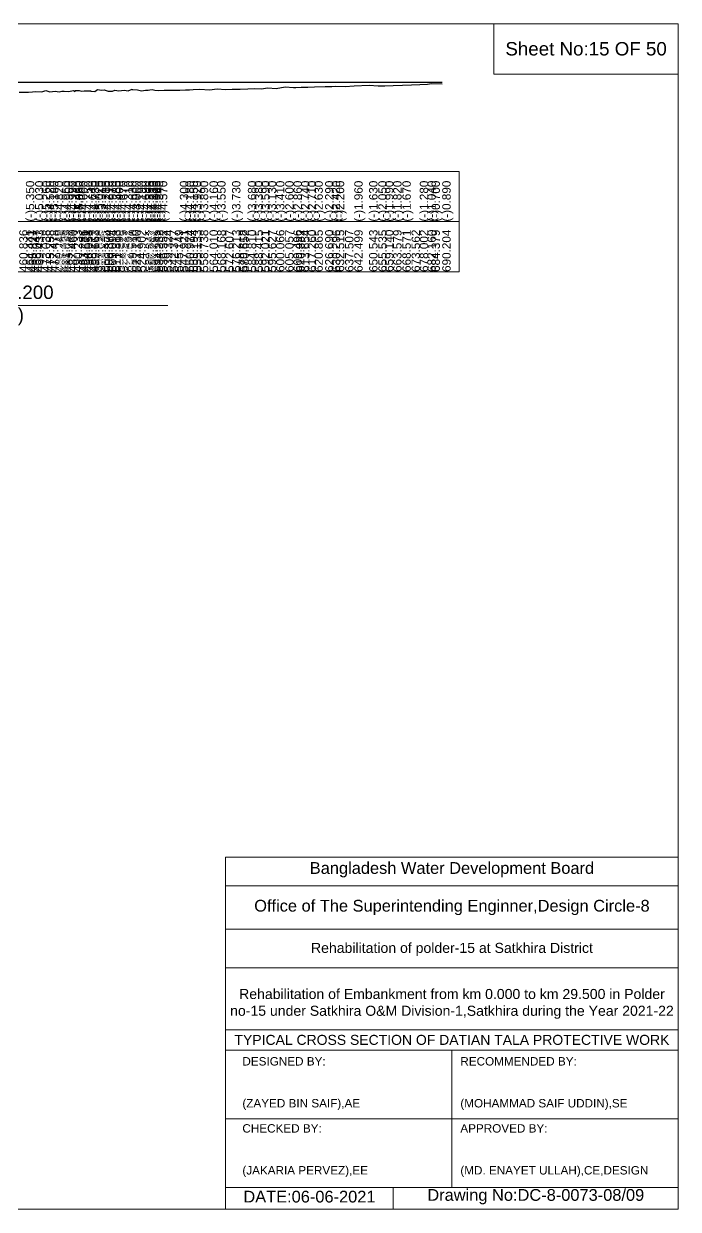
# Model space of a CAD drawing. Header units: inches. Extents: x 89000 to 845000, y -7071 to 31.
# Drawn here: x 316096 to 320000, y -7071 to 0 of the extents above; entities that cross this region are included whole.
import ezdxf

# ---------------------------------------------------------------- set-up
doc = ezdxf.new("R2010")
doc.units = ezdxf.units.IN
doc.header["$LTSCALE"] = 7
doc.header["$MEASUREMENT"] = 0
for name, color, linetype, lineweight in [('Cross section Data Border', 7, 'Continuous', 9), ('Cross Section Labels', 7, 'Continuous', 9), ('Existing_Bed_Level for Xsection', 7, 'Continuous', 25), ('Long Section Labels', 7, 'Continuous', 9)]:
    doc.layers.add(name, color=color, linetype=linetype, lineweight=lineweight)
doc.styles.get("Standard").update_dxf_attribs({"font": 'arial.ttf'})

msp = doc.modelspace()

# ---------------------------------------------------------------- linework, layer by layer
at = {"layer": 'Cross section Data Border'}
msp.add_lwpolyline([(310100, -880.51), (318692.24474, -880.51), (318692.24474, -1480.51), (310100, -1480.51)], close=True, dxfattribs=at)
msp.add_lwpolyline([(310100, -1180.51), (318692.24474, -1180.51)], dxfattribs=at)
at = {"layer": 'Cross Section Labels'}
for points in [[(310000, 0), (320000, 0), (320000, -7071), (310000, -7071)], [(318900, 0), (320000, 0), (320000, -300), (318900, -300)]]:
    msp.add_lwpolyline(points, close=True, dxfattribs=at)
for points in [[(312636.12237, -1680.51), (314796.12237, -1680.51), (316956.12237, -1680.51)], [(317300, -7071), (317300, -4971), (320000, -4971)], [(317300, -5141), (320000, -5141)], [(317300, -5401), (320000, -5401)], [(317300, -5631), (320000, -5631)], [(317300, -6001), (320000, -6001)], [(317300, -6121), (320000, -6121)], [(318650, -6121), (318650, -6941)], [(317300, -6531), (320000, -6531)], [(317300, -6941), (320000, -6941)], [(318300, -6941), (318300, -7071)]]:
    msp.add_lwpolyline(points, dxfattribs=at)
at = {"layer": 'Existing_Bed_Level for Xsection'}
for points in [[(311000, -348.51), (318592.24474, -348.51)], [(316069.19366, -408.02), (316108.85448, -407.36), (316124.09884, -408.79), (316148.5153, -406.81), (316163.75973, -403.84), (316203.42063, -406.37), (316227.83695, -398.23), (316252.25495, -405.49), (316282.74244, -401.53), (316307.15861, -405.49), (316322.40334, -403.07), (316337.64987, -402.41), (316362.06425, -403.4), (316392.5592, -397.57), (316401.72517, -404.17), (316401.72517, -398.56), (316426.14114, -399.11), (316441.38608, -403.07), (316456.63278, -400.76), (316481.04699, -399.55), (316496.29375, -400.54), (316496.29375, -403.07), (316520.70791, -403.73), (316535.95472, -391.52), (316560.36883, -395.59), (316575.61569, -394.82), (316600.02975, -403.18), (316624.44541, -402.19), (316639.69068, -396.91), (316664.10627, -399.88), (316694.59862, -395.92), (316719.01253, -399.44), (316743.428, -390.86), (316743.428, -393.17), (316773.92058, -394.6), (316798.33439, -399.44), (316798.33439, -400.1), (316822.74975, -396.8), (316837.99533, -396.14), (316847.16662, -394.93), (316862.41062, -392.51), (316877.65626, -396.25), (316902.0715, -398.78), (316932.56451, -396.8), (316966.14906, -395.92), (316996.63908, -396.91), (317027.13546, -395.81), (317060.71504, -394.49), (317085.13152, -394.16), (317106.4575, -391.63), (317146.11853, -391.3), (317204.11402, -394.27), (317249.85242, -387.56), (317298.68042, -392.51), (317338.34132, -389.54), (317378.00222, -389.54), (317387.17484, -390.86), (317432.90952, -388.99), (317472.57048, -385.69), (317512.23144, -388), (317551.8924, -382.94), (317600.72252, -386.02), (317655.62861, -377.11), (317704.4612, -379.97), (317719.70511, -379.97), (317750.19722, -378.65), (317789.85818, -378.32), (317829.51915, -377.44), (317893.59416, -373.7), (317933.25509, -375.13), (317957.67037, -372.71), (318012.57695, -375.13), (318067.48499, -370.07), (318155.97481, -366.44), (318210.88164, -371.06), (318250.54258, -370.4), (318299.37363, -368.53), (318354.2793, -366.88), (318409.18636, -364.9), (318458.01705, -362.59), (318503.75577, -359.95), (318528.16921, -356.21), (318592.24474, -358.3)]]:
    msp.add_lwpolyline(points, dxfattribs=at)

# ---------------------------------------------------------------- texts
at = {"layer": 'Cross Section Labels', "attachment_point": 5}
for s, insert, char_height in [('Sheet No:15 OF 50', (319450, -150), 80), ('TYPICAL SECTION OF KATAKHALI KHAL AT KM 102.200^J( APPLICABLE FROM KM 102.120 TO KM 102.200)', (314796.12237, -1680.51), 80), ('Bangladesh Water Development Board', (318650, -5046), 70), ('Office of The Superintending Enginner,Design Circle-8', (318650, -5271), 70)]:
    msp.add_mtext(s, dxfattribs=dict(at, insert=insert, char_height=char_height))
at = {"layer": 'Cross Section Labels'}
for s, insert, char_height, width, attachment_point in [('Rehabilitation of polder-15 at Satkhira District', (318650, -5521), 60, 2800, 5), ('Rehabilitation of Embankment from km 0.000 to km 29.500 in Polder no-15 under Satkhira O&M Division-1,Satkhira during the Year 2021-22', (318650, -5846), 60, 2700, 5), ('TYPICAL CROSS SECTION OF DATIAN TALA PROTECTIVE WORK', (318650, -6061), 59.5765532, 2800, 5), ('DESIGNED BY:^J^J^J(ZAYED BIN SAIF),AE', (317400, -6321), 50, 1400, 4), ('RECOMMENDED BY:^J^J^J(MOHAMMAD SAIF UDDIN),SE', (318700, -6321), 50, 1400, 4), ('CHECKED BY:^J^J^J(JAKARIA PERVEZ),EE', (317400, -6721), 50, 1400, 4), ('APPROVED BY:^J^J^J(MD. ENAYET ULLAH),CE,DESIGN', (318700, -6721), 50, 1400, 4), ('DATE:06-06-2021', (317800, -6996), 70, 1400, 5), ('Drawing No:DC-8-0073-08/09', (319150, -6996), 70, 2200, 5)]:
    msp.add_mtext(s, dxfattribs=dict(at, insert=insert, char_height=char_height, width=width, attachment_point=attachment_point))
at = {"layer": 'Long Section Labels', "char_height": 50, "attachment_point": 1, "rotation": 90}
for s, insert in [('(-)5.350', (316108.85448, -1180.51)), ('(-)5.030', (316163.75973, -1180.51)), ('(-)5.260', (316203.42063, -1180.51)), ('(-)4.520', (316227.83695, -1180.51)), ('(-)5.180', (316252.25495, -1180.51)), ('(-)5.180', (316252.25495, -1180.51)), ('(-)4.820', (316282.74244, -1180.51)), ('(-)4.960', (316322.40334, -1180.51)), ('(-)4.960', (316322.40334, -1180.51)), ('(-)4.960', (316322.40334, -1180.51)), ('(-)4.900', (316337.64987, -1180.51)), ('(-)4.990', (316362.06425, -1180.51)), ('(-)4.460', (316392.5592, -1180.51)), ('(-)5.060', (316401.72517, -1180.51)), ('(-)4.550', (316401.72517, -1180.51)), ('(-)4.600', (316426.14114, -1180.51)), ('(-)4.750', (316456.63278, -1180.51)), ('(-)4.640', (316481.04699, -1180.51)), ('(-)4.730', (316496.29375, -1180.51)), ('(-)5.020', (316520.70791, -1180.51)), ('(-)3.910', (316535.95472, -1180.51)), ('(-)4.280', (316560.36883, -1180.51)), ('(-)4.210', (316575.61569, -1180.51)), ('(-)4.970', (316600.02975, -1180.51)), ('(-)4.880', (316624.44541, -1180.51)), ('(-)4.400', (316639.69068, -1180.51)), ('(-)4.400', (316639.69068, -1180.51)), ('(-)4.670', (316664.10627, -1180.51)), ('(-)4.310', (316694.59862, -1180.51)), ('(-)4.310', (316694.59862, -1180.51)), ('(-)4.630', (316719.01253, -1180.51)), ('(-)4.630', (316719.01253, -1180.51)), ('(-)3.850', (316743.428, -1180.51)), ('(-)4.060', (316743.428, -1180.51)), ('(-)3.850', (316743.428, -1180.51)), ('(-)4.190', (316773.92058, -1180.51)), ('(-)4.690', (316798.33439, -1180.51)), ('(-)4.390', (316822.74975, -1180.51)), ('(-)4.390', (316822.74975, -1180.51)), ('(-)4.330', (316837.99533, -1180.51)), ('(-)4.220', (316847.16662, -1180.51)), ('(-)4.000', (316862.41062, -1180.51)), ('(-)4.000', (316862.41062, -1180.51)), ('(-)4.340', (316877.65626, -1180.51)), ('(-)4.570', (316902.0715, -1180.51)), ('(-)4.300', (317027.13546, -1180.51)), ('(-)4.180', (317060.71504, -1180.51)), ('(-)4.150', (317085.13152, -1180.51)), ('(-)3.920', (317106.4575, -1180.51)), ('(-)3.890', (317146.11853, -1180.51)), ('(-)4.160', (317204.11402, -1180.51)), ('(-)3.550', (317249.85242, -1180.51)), ('(-)3.730', (317338.34132, -1180.51)), ('(-)3.730', (317338.34132, -1180.51)), ('(-)3.680', (317432.90952, -1180.51)), ('(-)3.380', (317472.57048, -1180.51)), ('(-)3.590', (317512.23144, -1180.51)), ('(-)3.130', (317551.8924, -1180.51)), ('(-)3.410', (317600.72252, -1180.51)), ('(-)2.600', (317655.62861, -1180.51)), ('(-)2.860', (317704.4612, -1180.51)), ('(-)2.860', (317704.4612, -1180.51)), ('(-)2.740', (317750.19722, -1180.51)), ('(-)2.710', (317789.85818, -1180.51)), ('(-)2.630', (317829.51915, -1180.51)), ('(-)2.290', (317893.59416, -1180.51)), ('(-)2.420', (317933.25509, -1180.51)), ('(-)2.420', (317933.25509, -1180.51)), ('(-)2.200', (317957.67037, -1180.51)), ('(-)1.960', (318067.48499, -1180.51)), ('(-)1.630', (318155.97481, -1180.51)), ('(-)2.050', (318210.88164, -1180.51)), ('(-)1.990', (318250.54258, -1180.51)), ('(-)1.820', (318299.37363, -1180.51)), ('(-)1.670', (318354.2793, -1180.51)), ('(-)1.280', (318458.01705, -1180.51)), ('(-)1.040', (318503.75577, -1180.51)), ('(-)0.700', (318528.16921, -1180.51)), ('(-)0.890', (318592.24474, -1180.51)), ('460.836', (316069.19366, -1480.51)), ('464.441', (316108.85448, -1480.51)), ('465.827', (316124.09884, -1480.51)), ('468.047', (316148.5153, -1480.51)), ('469.433', (316163.75973, -1480.51)), ('473.038', (316203.42063, -1480.51)), ('475.258', (316227.83695, -1480.51)), ('477.478', (316252.25495, -1480.51)), ('480.249', (316282.74244, -1480.51)), ('482.469', (316307.15861, -1480.51)), ('483.855', (316322.40334, -1480.51)), ('485.241', (316337.64987, -1480.51)), ('487.460', (316362.06425, -1480.51)), ('490.233', (316392.5592, -1480.51)), ('491.066', (316401.72517, -1480.51)), ('491.066', (316401.72517, -1480.51)), ('493.286', (316426.14114, -1480.51)), ('494.671', (316441.38608, -1480.51)), ('496.058', (316456.63278, -1480.51)), ('498.277', (316481.04699, -1480.51)), ('499.663', (316496.29375, -1480.51)), ('499.663', (316496.29375, -1480.51)), ('501.883', (316520.70791, -1480.51)), ('503.269', (316535.95472, -1480.51)), ('505.488', (316560.36883, -1480.51)), ('506.874', (316575.61569, -1480.51)), ('509.094', (316600.02975, -1480.51)), ('511.313', (316624.44541, -1480.51)), ('512.699', (316639.69068, -1480.51)), ('514.919', (316664.10627, -1480.51)), ('517.691', (316694.59862, -1480.51)), ('519.910', (316719.01253, -1480.51)), ('522.130', (316743.428, -1480.51)), ('522.130', (316743.428, -1480.51)), ('524.902', (316773.92058, -1480.51)), ('527.121', (316798.33439, -1480.51)), ('527.121', (316798.33439, -1480.51)), ('529.341', (316822.74975, -1480.51)), ('530.727', (316837.99533, -1480.51)), ('531.561', (316847.16662, -1480.51)), ('532.946', (316862.41062, -1480.51)), ('534.332', (316877.65626, -1480.51)), ('536.552', (316902.0715, -1480.51)), ('539.324', (316932.56451, -1480.51)), ('542.377', (316966.14906, -1480.51)), ('545.149', (316996.63908, -1480.51)), ('547.921', (317027.13546, -1480.51)), ('550.974', (317060.71504, -1480.51)), ('553.194', (317085.13152, -1480.51)), ('555.133', (317106.4575, -1480.51)), ('558.738', (317146.11853, -1480.51)), ('564.010', (317204.11402, -1480.51)), ('568.168', (317249.85242, -1480.51)), ('572.607', (317298.68042, -1480.51)), ('576.213', (317338.34132, -1480.51)), ('579.818', (317378.00222, -1480.51)), ('580.652', (317387.17484, -1480.51)), ('584.810', (317432.90952, -1480.51)), ('588.415', (317472.57048, -1480.51)), ('592.021', (317512.23144, -1480.51)), ('595.627', (317551.8924, -1480.51)), ('600.066', (317600.72252, -1480.51)), ('605.057', (317655.62861, -1480.51)), ('609.496', (317704.4612, -1480.51)), ('610.882', (317719.70511, -1480.51)), ('613.654', (317750.19722, -1480.51)), ('617.260', (317789.85818, -1480.51)), ('620.865', (317829.51915, -1480.51)), ('626.690', (317893.59416, -1480.51)), ('630.296', (317933.25509, -1480.51)), ('632.515', (317957.67037, -1480.51)), ('637.507', (318012.57695, -1480.51)), ('642.499', (318067.48499, -1480.51)), ('650.543', (318155.97481, -1480.51)), ('655.535', (318210.88164, -1480.51)), ('659.140', (318250.54258, -1480.51)), ('663.579', (318299.37363, -1480.51)), ('668.571', (318354.2793, -1480.51)), ('673.562', (318409.18636, -1480.51)), ('678.002', (318458.01705, -1480.51)), ('682.160', (318503.75577, -1480.51)), ('684.379', (318528.16921, -1480.51)), ('690.204', (318592.24474, -1480.51))]:
    msp.add_mtext(s, dxfattribs=dict(at, insert=insert))

doc.saveas('drawing.dxf')
